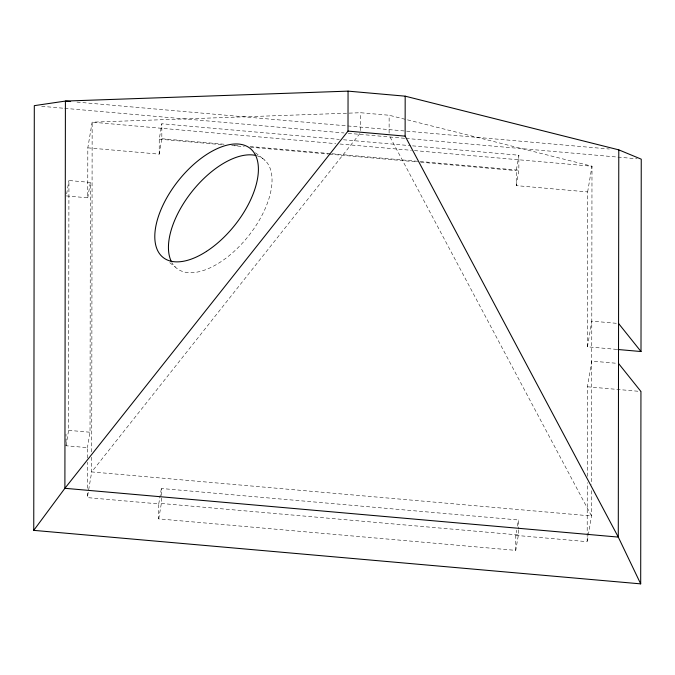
<?xml version="1.0" encoding="UTF-8"?>
<svg xmlns="http://www.w3.org/2000/svg" width="675" height="675" viewBox="0 0 675 675"><rect width="100%" height="100%" fill="white"/><g stroke="black" fill="none" stroke-linecap="round" stroke-linejoin="round"><path stroke-width="0.51" stroke-dasharray="3.38 2.53" d="M87.404 458.055L87.421 447.643L65.998 445.753L66.015 434.16M65.998 445.753L68.605 430.346L68.934 180.52L90.357 182.41L90.028 432.236L87.421 447.643M518.375 529.959L518.366 534.954L515.759 550.37L158.735 518.889L158.76 503.904L87.353 497.61L87.362 492.404M87.362 488.236L87.396 462.215M66.327 195.927L87.75 197.817L87.817 147.85L92.154 122.175L360.577 112.733L389.137 115.248L591.992 166.236L591.57 484.38M91.716 457.178L91.699 471.926L87.353 497.61M91.724 451.913L92.154 122.175L335.77 143.648M87.817 147.85L159.216 154.145L159.241 139.16L161.848 123.753L339.306 139.396M158.735 518.889L161.342 503.483L161.367 488.498L518.383 519.969L518.375 528.964M159.216 154.145L161.823 138.738L161.848 123.753M360.551 130.613L360.577 112.733M389.112 133.135L389.137 115.248M515.759 550.37L515.784 535.376L516.653 530.238M616.84 349.397L587.444 346.807L587.647 191.919L516.24 185.625L516.265 170.632L518.873 155.225L411.758 145.783M516.24 185.625L518.847 170.21L518.873 155.225M515.784 535.376L587.183 541.671L587.267 482.667M587.275 476.339L587.393 386.783L591.73 361.1L617.482 363.369M591.562 490.7L591.528 515.987L587.183 541.671M66.673 193.877L68.934 180.52M87.75 197.817L90.357 182.41M158.76 503.904L161.367 488.498M517.345 526.129L518.383 519.969M587.647 191.919L591.992 166.236L412.425 150.407M587.444 346.807L591.789 321.131L617.532 323.401M359.893 133.54L91.699 471.926L591.528 515.987L389.602 136.164M76.958 102.094L609.339 149.023M41.664 106.304L63.712 108.253M64.766 108.346L344.081 132.967M348.283 133.338L404.983 138.333M406.038 138.426L637.048 158.794M343.507 139.767L410.712 145.69M339.972 144.02L411.379 150.314M161.823 138.738L224.826 144.29M234.284 145.125L239.532 145.589M250.028 146.517L330.885 153.647M331.94 153.74L419.091 161.418M420.145 161.511L518.847 170.21M159.241 139.16L223.29 144.804M231.694 145.547L244.291 146.652M250.594 147.209L328.303 154.06M329.349 154.153L416.509 161.84M420.702 162.211L516.265 170.632M587.393 386.783L640.946 391.5M68.605 430.346L90.028 432.236M161.342 503.483L518.366 534.954M255.488 152.769L265.115 160.447M169.737 262.642L175.357 267.123M256.897 155.756A69.77 35.944 -51.4 0 1 248.383 236.132A69.77 35.944 -51.4 0 1 171.863 262.524"/><path stroke-width="1.01" d="M618.511 363.462L640.946 391.5L640.693 583.867L33.75 530.364L34.307 105.654L65.407 101.073L348.055 91.133L405.177 96.171L618.789 149.858L641.25 159.165L640.997 351.532L617.895 349.49M33.75 530.364L64.893 488.303L348.005 131.102L348.055 91.133M640.693 583.867L618.283 537.089L405.127 136.139L405.177 96.171M618.789 149.858L618.283 537.089L64.893 488.303L65.407 101.073L70.656 101.537M348.005 131.102L405.127 136.139M618.562 323.485L640.997 351.532M171.399 261.63A69.77 35.944 -51.4 0 1 192.147 191.363A69.77 35.944 -51.4 0 1 256.027 155.52M206.525 251.37A69.77 35.944 -51.4 0 0 251.471 149.572A69.77 35.944 -51.4 0 0 161.772 207.773A69.77 35.944 -51.4 0 0 206.525 251.37"/></g></svg>
